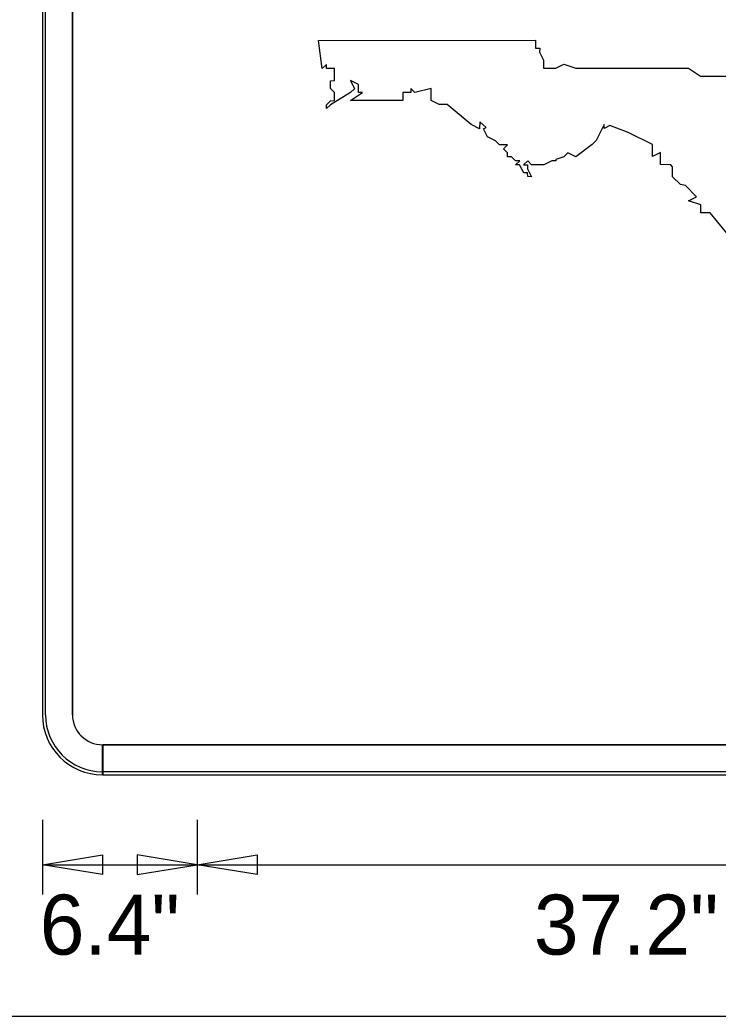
# Model space of a CAD drawing. Extents: x 17890628 to 17890844, y 17897693 to 17898000.
# Drawn here: x 17890743.43 to 17890751.19, y 17897934.95 to 17897946.03 of the extents above; entities that cross this region are included whole.
import ezdxf

# ---------------------------------------------------------------- set-up
doc = ezdxf.new("R2010")
doc.units = 0
for name, color, linetype in [('GSBWFill', 7, 'Continuous'), ('GSColorFill', 7, 'Continuous'), ('GSDims', 7, 'Continuous'), ('SheetLinesMisc2_dp', 7, 'Continuous')]:
    doc.layers.add(name, color=color, linetype=linetype)

msp = doc.modelspace()

# ---------------------------------------------------------------- linework, layer by layer
at = {"layer": 'GSBWFill'}
for p, q in [((17890743.684, 17897952.97), (17890743.684, 17897938.304)), ((17890743.684, 17897952.97), (17890743.684, 17897938.304)), ((17890743.684, 17897952.97), (17890743.684, 17897938.304)), ((17890744.017, 17897952.97), (17890744.017, 17897938.304)), ((17890744.017, 17897938.304), (17890744.017, 17897952.97)), ((17890744.017, 17897938.304), (17890744.017, 17897952.97)), ((17890746.749, 17897945.803), (17890749.163, 17897945.806)), ((17890746.793, 17897945.49), (17890746.749, 17897945.803)), ((17890749.163, 17897945.806), (17890749.163, 17897945.716)), ((17890749.163, 17897945.716), (17890749.208, 17897945.716)), ((17890749.208, 17897945.716), (17890749.207, 17897945.672)), ((17890749.207, 17897945.672), (17890749.252, 17897945.582)), ((17890746.839, 17897945.534), (17890746.793, 17897945.49)), ((17890746.838, 17897945.49), (17890746.839, 17897945.534)), ((17890746.927, 17897945.49), (17890746.838, 17897945.49)), ((17890746.927, 17897945.356), (17890746.927, 17897945.49)), ((17890749.252, 17897945.582), (17890749.252, 17897945.493)), ((17890749.252, 17897945.493), (17890749.386, 17897945.494)), ((17890749.386, 17897945.494), (17890749.476, 17897945.538)), ((17890749.476, 17897945.538), (17890749.611, 17897945.494)), ((17890749.611, 17897945.494), (17890750.862, 17897945.495)), ((17890750.862, 17897945.495), (17890750.995, 17897945.406)), ((17890750.995, 17897945.406), (17890751.756, 17897945.407)), ((17890746.883, 17897945.355), (17890746.927, 17897945.356)), ((17890746.884, 17897945.267), (17890746.883, 17897945.355)), ((17890746.928, 17897945.222), (17890746.884, 17897945.267)), ((17890747.195, 17897945.312), (17890747.107, 17897945.357)), ((17890747.107, 17897945.357), (17890747.152, 17897945.266)), ((17890747.152, 17897945.266), (17890747.107, 17897945.222)), ((17890747.196, 17897945.222), (17890747.195, 17897945.312)), ((17890747.822, 17897945.222), (17890747.777, 17897945.268)), ((17890747.777, 17897945.268), (17890747.778, 17897945.223)), ((17890748.001, 17897945.268), (17890747.822, 17897945.222)), ((17890748.001, 17897945.133), (17890748.001, 17897945.268)), ((17890747.107, 17897945.222), (17890746.883, 17897945.088)), ((17890746.928, 17897945.133), (17890746.928, 17897945.222)), ((17890747.107, 17897945.133), (17890747.241, 17897945.223)), ((17890747.241, 17897945.223), (17890747.196, 17897945.222)), ((17890747.778, 17897945.223), (17890747.688, 17897945.222)), ((17890747.688, 17897945.222), (17890747.688, 17897945.133)), ((17890746.838, 17897945.088), (17890746.884, 17897945.132)), ((17890746.883, 17897945.088), (17890746.838, 17897945.044)), ((17890746.838, 17897945.044), (17890746.838, 17897945.088)), ((17890746.884, 17897945.132), (17890746.928, 17897945.133)), ((17890747.688, 17897945.133), (17890747.107, 17897945.133)), ((17890748.091, 17897945.089), (17890748.001, 17897945.133)), ((17890748.18, 17897945.089), (17890748.091, 17897945.089)), ((17890748.448, 17897944.867), (17890748.18, 17897945.089)), ((17890748.538, 17897944.82), (17890748.448, 17897944.867)), ((17890748.542, 17897944.897), (17890748.538, 17897944.82)), ((17890748.612, 17897944.836), (17890748.542, 17897944.897)), ((17890748.583, 17897944.821), (17890748.612, 17897944.836)), ((17890749.924, 17897944.867), (17890749.834, 17897944.69)), ((17890749.923, 17897944.823), (17890749.924, 17897944.867)), ((17890749.988, 17897944.855), (17890749.923, 17897944.823)), ((17890750.192, 17897944.779), (17890749.988, 17897944.855)), ((17890748.627, 17897944.732), (17890748.583, 17897944.821)), ((17890748.718, 17897944.688), (17890748.627, 17897944.732)), ((17890750.46, 17897944.645), (17890750.192, 17897944.779)), ((17890748.761, 17897944.642), (17890748.718, 17897944.688)), ((17890748.85, 17897944.643), (17890748.761, 17897944.642)), ((17890748.806, 17897944.598), (17890748.85, 17897944.643)), ((17890749.791, 17897944.645), (17890749.611, 17897944.51)), ((17890749.834, 17897944.69), (17890749.791, 17897944.645)), ((17890750.461, 17897944.512), (17890750.46, 17897944.645)), ((17890748.851, 17897944.554), (17890748.806, 17897944.598)), ((17890748.852, 17897944.51), (17890748.851, 17897944.554)), ((17890748.895, 17897944.509), (17890748.852, 17897944.51)), ((17890748.94, 17897944.464), (17890748.895, 17897944.509)), ((17890749.478, 17897944.509), (17890749.388, 17897944.48)), ((17890749.521, 17897944.554), (17890749.478, 17897944.509)), ((17890749.611, 17897944.51), (17890749.521, 17897944.554)), ((17890750.55, 17897944.555), (17890750.461, 17897944.512)), ((17890750.55, 17897944.422), (17890750.55, 17897944.555)), ((17890748.94, 17897944.42), (17890748.986, 17897944.464)), ((17890748.986, 17897944.464), (17890748.94, 17897944.464)), ((17890748.985, 17897944.42), (17890748.94, 17897944.42)), ((17890749.031, 17897944.331), (17890748.985, 17897944.42)), ((17890749.075, 17897944.464), (17890749.03, 17897944.419)), ((17890749.03, 17897944.419), (17890749.074, 17897944.419)), ((17890749.074, 17897944.419), (17890749.074, 17897944.374)), ((17890749.119, 17897944.42), (17890749.075, 17897944.464)), ((17890749.253, 17897944.42), (17890749.119, 17897944.42)), ((17890749.343, 17897944.465), (17890749.253, 17897944.42)), ((17890749.388, 17897944.465), (17890749.343, 17897944.465)), ((17890749.388, 17897944.48), (17890749.388, 17897944.465)), ((17890750.664, 17897944.421), (17890750.55, 17897944.422)), ((17890750.684, 17897944.397), (17890750.664, 17897944.421)), ((17890750.684, 17897944.287), (17890750.684, 17897944.397)), ((17890749.074, 17897944.33), (17890749.031, 17897944.331)), ((17890749.074, 17897944.374), (17890749.119, 17897944.286)), ((17890749.075, 17897944.289), (17890749.074, 17897944.33)), ((17890749.119, 17897944.286), (17890749.075, 17897944.289)), ((17890750.774, 17897944.199), (17890750.684, 17897944.287)), ((17890750.829, 17897944.189), (17890750.774, 17897944.199)), ((17890750.952, 17897944.065), (17890750.829, 17897944.189)), ((17890750.863, 17897944.019), (17890750.952, 17897944.065)), ((17890750.998, 17897943.975), (17890750.863, 17897944.019)), ((17890750.997, 17897943.885), (17890750.998, 17897943.975)), ((17890751.104, 17897943.886), (17890750.997, 17897943.885)), ((17890751.359, 17897943.576), (17890751.104, 17897943.886)), ((17890744.35, 17897937.97), (17890756.35, 17897937.97)), ((17890744.35, 17897937.637), (17890744.35, 17897937.97)), ((17890744.35, 17897937.637), (17890744.35, 17897937.97)), ((17890756.35, 17897937.97), (17890744.354, 17897937.97)), ((17890744.354, 17897937.97), (17890744.354, 17897937.637)), ((17890756.35, 17897937.97), (17890744.354, 17897937.97)), ((17890744.354, 17897937.97), (17890744.354, 17897937.637)), ((17890744.35, 17897937.637), (17890756.35, 17897937.637)), ((17890744.354, 17897937.637), (17890756.35, 17897937.637)), ((17890744.354, 17897937.637), (17890756.35, 17897937.637))]:
    msp.add_line(p, q, dxfattribs=at)
for radius in [0.667, 0.667, 0.667, 0.333, 0.333, 0.333]:
    msp.add_arc((17890744.35, 17897938.304), radius, 180, 270, dxfattribs=at)
at = {"layer": 'GSColorFill'}
for p, q in [((17890743.684, 17897952.97), (17890743.684, 17897938.304)), ((17890743.684, 17897952.97), (17890743.684, 17897938.304)), ((17890743.684, 17897952.97), (17890743.684, 17897938.304)), ((17890743.717, 17897938.304), (17890743.717, 17897952.97)), ((17890744.017, 17897938.304), (17890744.017, 17897952.97)), ((17890746.749, 17897945.803), (17890749.163, 17897945.806)), ((17890746.793, 17897945.49), (17890746.749, 17897945.803)), ((17890749.163, 17897945.806), (17890749.163, 17897945.716)), ((17890749.163, 17897945.716), (17890749.208, 17897945.716)), ((17890749.208, 17897945.716), (17890749.207, 17897945.672)), ((17890749.207, 17897945.672), (17890749.252, 17897945.582)), ((17890746.839, 17897945.534), (17890746.793, 17897945.49)), ((17890746.838, 17897945.49), (17890746.839, 17897945.534)), ((17890746.927, 17897945.49), (17890746.838, 17897945.49)), ((17890746.927, 17897945.356), (17890746.927, 17897945.49)), ((17890749.252, 17897945.582), (17890749.252, 17897945.493)), ((17890749.252, 17897945.493), (17890749.386, 17897945.494)), ((17890749.386, 17897945.494), (17890749.476, 17897945.538)), ((17890749.476, 17897945.538), (17890749.611, 17897945.494)), ((17890749.611, 17897945.494), (17890750.862, 17897945.495)), ((17890750.862, 17897945.495), (17890750.995, 17897945.406)), ((17890750.995, 17897945.406), (17890751.756, 17897945.407)), ((17890746.883, 17897945.355), (17890746.927, 17897945.356)), ((17890746.884, 17897945.267), (17890746.883, 17897945.355)), ((17890746.928, 17897945.222), (17890746.884, 17897945.267)), ((17890747.195, 17897945.312), (17890747.107, 17897945.357)), ((17890747.107, 17897945.357), (17890747.152, 17897945.266)), ((17890747.152, 17897945.266), (17890747.107, 17897945.222)), ((17890747.196, 17897945.222), (17890747.195, 17897945.312)), ((17890747.822, 17897945.222), (17890747.777, 17897945.268)), ((17890747.777, 17897945.268), (17890747.778, 17897945.223)), ((17890748.001, 17897945.268), (17890747.822, 17897945.222)), ((17890748.001, 17897945.133), (17890748.001, 17897945.268)), ((17890747.107, 17897945.222), (17890746.883, 17897945.088)), ((17890746.928, 17897945.133), (17890746.928, 17897945.222)), ((17890747.107, 17897945.133), (17890747.241, 17897945.223)), ((17890747.241, 17897945.223), (17890747.196, 17897945.222)), ((17890747.778, 17897945.223), (17890747.688, 17897945.222)), ((17890747.688, 17897945.222), (17890747.688, 17897945.133)), ((17890746.838, 17897945.088), (17890746.884, 17897945.132)), ((17890746.883, 17897945.088), (17890746.838, 17897945.044)), ((17890746.838, 17897945.044), (17890746.838, 17897945.088)), ((17890746.884, 17897945.132), (17890746.928, 17897945.133)), ((17890747.688, 17897945.133), (17890747.107, 17897945.133)), ((17890748.091, 17897945.089), (17890748.001, 17897945.133)), ((17890748.18, 17897945.089), (17890748.091, 17897945.089)), ((17890748.448, 17897944.867), (17890748.18, 17897945.089)), ((17890748.538, 17897944.82), (17890748.448, 17897944.867)), ((17890748.542, 17897944.897), (17890748.538, 17897944.82)), ((17890748.612, 17897944.836), (17890748.542, 17897944.897)), ((17890748.583, 17897944.821), (17890748.612, 17897944.836)), ((17890749.924, 17897944.867), (17890749.834, 17897944.69)), ((17890749.923, 17897944.823), (17890749.924, 17897944.867)), ((17890749.988, 17897944.855), (17890749.923, 17897944.823)), ((17890750.192, 17897944.779), (17890749.988, 17897944.855)), ((17890748.627, 17897944.732), (17890748.583, 17897944.821)), ((17890748.718, 17897944.688), (17890748.627, 17897944.732)), ((17890750.46, 17897944.645), (17890750.192, 17897944.779)), ((17890748.761, 17897944.642), (17890748.718, 17897944.688)), ((17890748.85, 17897944.643), (17890748.761, 17897944.642)), ((17890748.806, 17897944.598), (17890748.85, 17897944.643)), ((17890749.791, 17897944.645), (17890749.611, 17897944.51)), ((17890749.834, 17897944.69), (17890749.791, 17897944.645)), ((17890750.461, 17897944.512), (17890750.46, 17897944.645)), ((17890748.851, 17897944.554), (17890748.806, 17897944.598)), ((17890748.852, 17897944.51), (17890748.851, 17897944.554)), ((17890748.895, 17897944.509), (17890748.852, 17897944.51)), ((17890748.94, 17897944.464), (17890748.895, 17897944.509)), ((17890749.478, 17897944.509), (17890749.388, 17897944.48)), ((17890749.521, 17897944.554), (17890749.478, 17897944.509)), ((17890749.611, 17897944.51), (17890749.521, 17897944.554)), ((17890750.55, 17897944.555), (17890750.461, 17897944.512)), ((17890750.55, 17897944.422), (17890750.55, 17897944.555)), ((17890748.94, 17897944.42), (17890748.986, 17897944.464)), ((17890748.986, 17897944.464), (17890748.94, 17897944.464)), ((17890748.985, 17897944.42), (17890748.94, 17897944.42)), ((17890749.031, 17897944.331), (17890748.985, 17897944.42)), ((17890749.075, 17897944.464), (17890749.03, 17897944.419)), ((17890749.03, 17897944.419), (17890749.074, 17897944.419)), ((17890749.074, 17897944.419), (17890749.074, 17897944.374)), ((17890749.119, 17897944.42), (17890749.075, 17897944.464)), ((17890749.253, 17897944.42), (17890749.119, 17897944.42)), ((17890749.343, 17897944.465), (17890749.253, 17897944.42)), ((17890749.388, 17897944.465), (17890749.343, 17897944.465)), ((17890749.388, 17897944.48), (17890749.388, 17897944.465)), ((17890750.664, 17897944.421), (17890750.55, 17897944.422)), ((17890750.684, 17897944.397), (17890750.664, 17897944.421)), ((17890750.684, 17897944.287), (17890750.684, 17897944.397)), ((17890749.074, 17897944.33), (17890749.031, 17897944.331)), ((17890749.074, 17897944.374), (17890749.119, 17897944.286)), ((17890749.075, 17897944.289), (17890749.074, 17897944.33)), ((17890749.119, 17897944.286), (17890749.075, 17897944.289)), ((17890750.774, 17897944.199), (17890750.684, 17897944.287)), ((17890750.829, 17897944.189), (17890750.774, 17897944.199)), ((17890750.952, 17897944.065), (17890750.829, 17897944.189)), ((17890750.863, 17897944.019), (17890750.952, 17897944.065)), ((17890750.998, 17897943.975), (17890750.863, 17897944.019)), ((17890750.997, 17897943.885), (17890750.998, 17897943.975)), ((17890751.104, 17897943.886), (17890750.997, 17897943.885)), ((17890751.359, 17897943.576), (17890751.104, 17897943.886)), ((17890744.35, 17897937.637), (17890744.35, 17897937.97)), ((17890756.35, 17897937.97), (17890744.354, 17897937.97)), ((17890744.354, 17897937.97), (17890744.354, 17897937.637)), ((17890744.35, 17897937.637), (17890744.35, 17897937.67)), ((17890744.35, 17897937.637), (17890756.35, 17897937.637)), ((17890756.35, 17897937.67), (17890744.351, 17897937.67)), ((17890744.351, 17897937.67), (17890744.351, 17897937.637)), ((17890744.351, 17897937.637), (17890756.35, 17897937.637)), ((17890744.354, 17897937.637), (17890756.35, 17897937.637))]:
    msp.add_line(p, q, dxfattribs=at)
for radius in [0.667, 0.667, 0.667, 0.633, 0.333]:
    msp.add_arc((17890744.35, 17897938.304), radius, 180, 270, dxfattribs=at)
at = {"layer": 'GSDims'}
for p, q in [((17890743.683, 17897937.137), (17890743.683, 17897936.304)), ((17890745.402, 17897937.137), (17890745.402, 17897936.304)), ((17890745.402, 17897937.137), (17890745.402, 17897936.304)), ((17890743.683, 17897936.637), (17890745.402, 17897936.637)), ((17890745.402, 17897936.637), (17890755.298, 17897936.637))]:
    msp.add_line(p, q, dxfattribs=at)
for points in [[(17890743.683, 17897936.637), (17890744.35, 17897936.748), (17890744.35, 17897936.526)], [(17890745.402, 17897936.637), (17890744.736, 17897936.748), (17890744.736, 17897936.526)], [(17890745.402, 17897936.637), (17890746.069, 17897936.748), (17890746.069, 17897936.526)]]:
    msp.add_lwpolyline(points, close=True, dxfattribs=at)
at = {"layer": 'SheetLinesMisc2_dp'}
msp.add_line((17890726.429, 17897934.953), (17890771.912, 17897934.953), dxfattribs=at)

# ---------------------------------------------------------------- texts
at = {"layer": 'GSDims'}
for s, p in [('6.4"', (17890743.654, 17897935.637)), ('37.2"', (17890749.144, 17897935.637))]:
    msp.add_text(s, height=0.6667, dxfattribs=at).set_placement(p)

doc.saveas('drawing.dxf')
